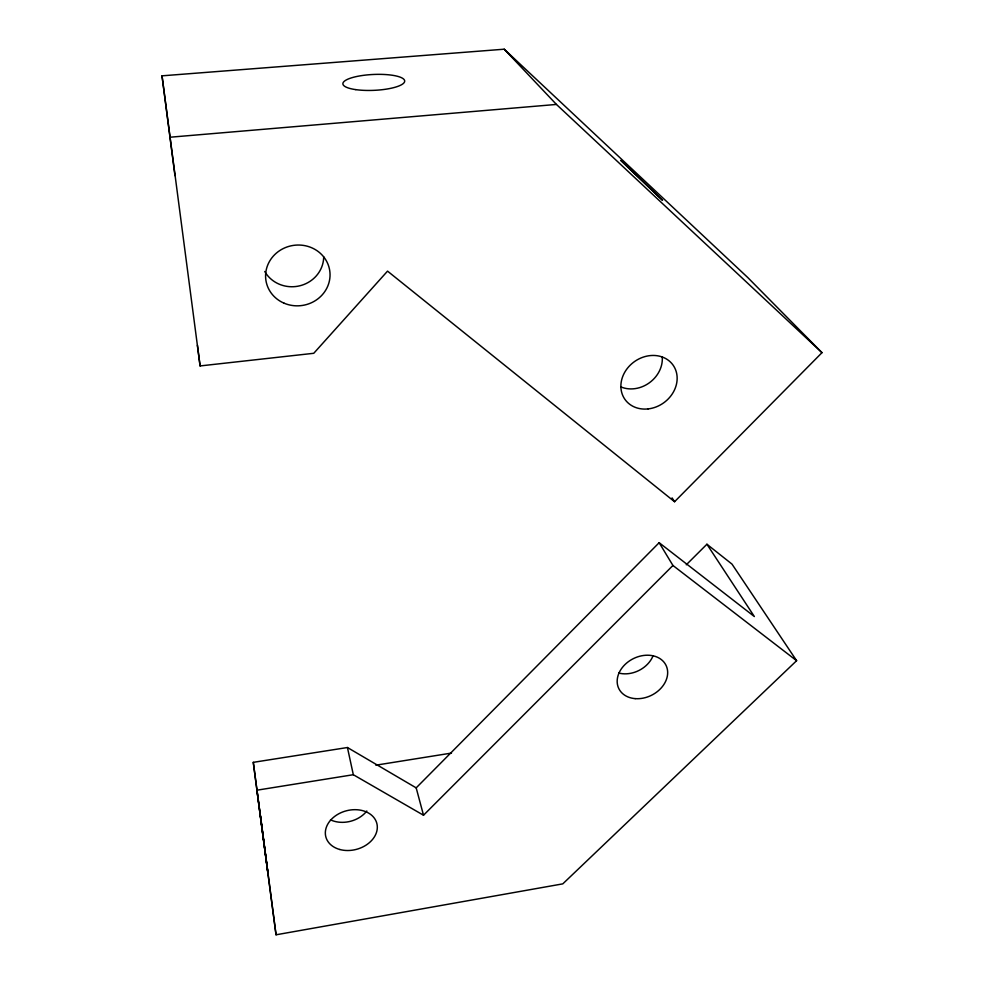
<?xml version="1.0" encoding="UTF-8"?>
<svg xmlns="http://www.w3.org/2000/svg" width="984" height="984" viewBox="0 0 984 984"><rect width="100%" height="100%" fill="white"/><g stroke="black" fill="none" stroke-linecap="round" stroke-linejoin="round"><path stroke-width="1.48" d="M674.569 501.729L821.984 352.666L747.803 277.574L504.226 49.2L162.016 75.829L200.084 365.937L313.761 353.293L387.536 271.129L674.569 501.729L672.072 497.892M659.157 542.701L672.933 565.468L423.514 815.232L416.183 787.864L659.157 542.701L754.359 616.55L706.918 544.238L686.279 564.791M706.918 544.238L731.998 564.115L796.609 660.694L562.787 883.866L276.037 934.8L256.91 790.201L353.317 774.716L423.514 815.232M375.839 765.183L451.484 753.08M253.282 762.342L268.078 874.272L253.282 762.342L347.438 747.52L416.183 787.864M169.789 137.243L556.44 104.439L821.984 352.666M672.933 565.468L796.609 660.694M504.226 49.2L556.44 104.439M347.438 747.52L353.317 774.716M162.016 75.829L174.955 175.607M260.489 815.711L276.037 934.8M197.427 345.249L200.084 365.937M366.811 811A25.756 19.705 -14.7 0 1 330.489 819.832M653.056 655.799A25.695 20.209 -26.6 0 1 618.702 673.031M662.244 356.958A28.782 24.846 -36.4 0 1 649.366 382.788A28.782 24.846 -36.4 0 1 620.879 386.909M323.699 256.775A31.377 29.692 -7.3 0 1 299.935 285.766A31.377 29.692 -7.3 0 1 264.757 271.498M662.453 200.195L620.904 160.478L662.453 200.195M339.812 849.5A26.371 19.926 -15 0 0 377.266 825.945A26.371 19.926 -15 0 0 336.897 814.875A26.371 19.926 -15 0 0 339.812 849.5M635.16 698.628A26.31 20.443 -26.6 0 0 666.992 667.841A26.31 20.443 -26.6 0 0 625.098 664.446A26.31 20.443 -26.6 0 0 635.16 698.628M355.777 89.63A30.947 7.946 -2.6 0 0 404.547 81.869A30.947 7.946 -2.6 0 0 360.993 75.706A30.947 7.946 -2.6 0 0 355.777 89.63M283.958 303.133A32.288 30.369 -8.8 0 0 329.947 272.47A32.288 30.369 -8.8 0 0 279.53 250.711A32.288 30.369 -8.8 0 0 283.958 303.133M648.087 408.913A29.557 25.277 -36 0 0 673.831 366.257A29.557 25.277 -36 0 0 625.111 371.62A29.557 25.277 -36 0 0 648.087 408.913"/></g></svg>
